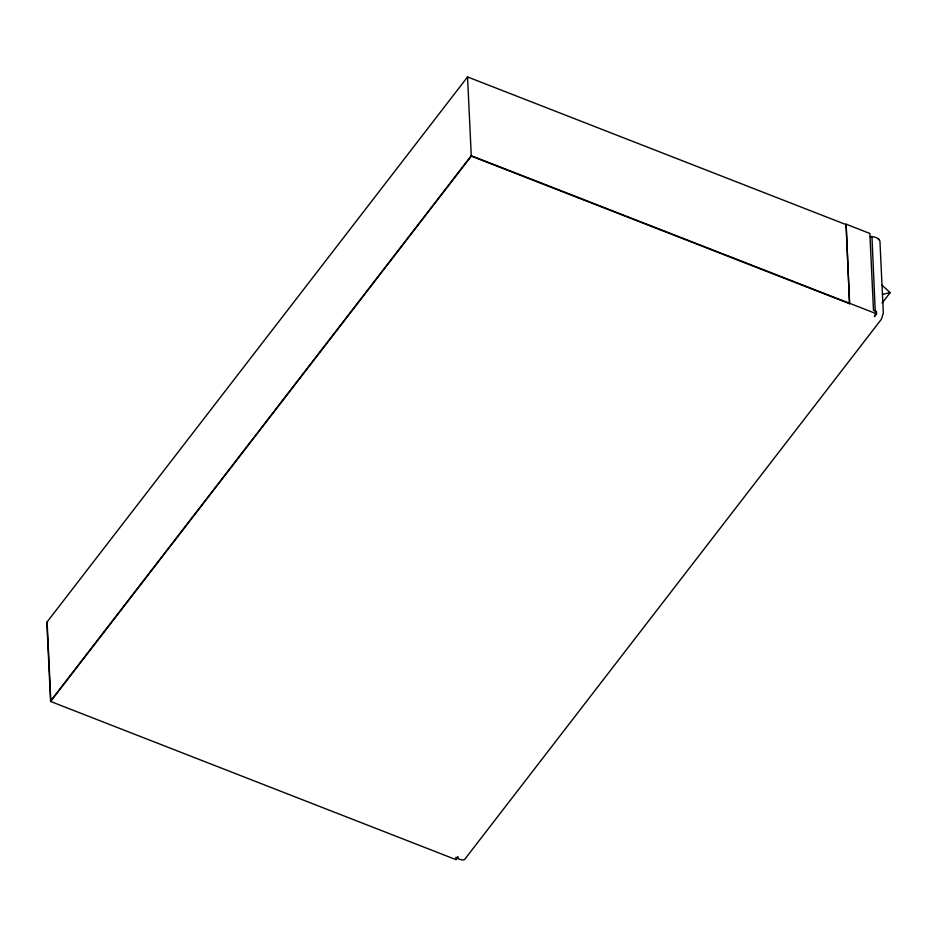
<?xml version="1.0" encoding="UTF-8"?>
<svg xmlns="http://www.w3.org/2000/svg" width="937" height="937" viewBox="0 0 937 937"><rect width="100%" height="100%" fill="white"/><g stroke="black" fill="none" stroke-linecap="round" stroke-linejoin="round"><path stroke-width="1.41" d="M876.458 311.447L874.42 316.589L876.563 313.813L876.458 311.447L873.483 310.288L869.864 233.465L846.099 224.189L849.566 303.717L471.288 156.128L467.551 76.939L845.842 224.529M467.551 76.939L46.85 622.262L50.586 701.462L456.003 859.639L458.158 856.828C453.836 857.765 463.159 861.337 464.693 859.381L881.354 319.294L883.322 313.075L879.937 240.973C878.965 237.611 872.921 236.276 870.098 236.686M471.264 155.718L50.821 700.7L47.108 621.922M50.586 701.462L471.545 155.8L876.563 313.813M849.566 303.717L846.099 224.189M882.104 303.084L890.15 292.66L882.022 285.176M878.402 239.544L879.082 239.474M882.455 294.347L890.15 292.66M876.224 311.74L875.24 311.353L871.996 237.705L871.164 236.382M455.909 857.32L456.003 859.639"/></g></svg>
